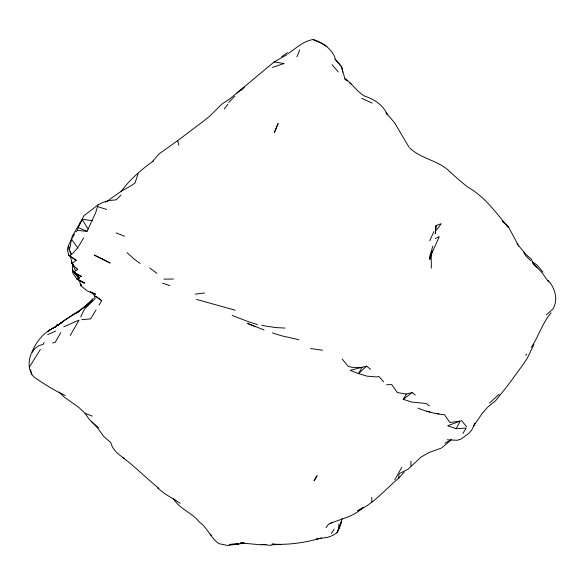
<?xml version="1.0" encoding="UTF-8"?>
<svg xmlns="http://www.w3.org/2000/svg" width="585" height="585" viewBox="0 0 585 585"><rect width="100%" height="100%" fill="white"/><g stroke="black" fill="none" stroke-linecap="round" stroke-linejoin="round"><path stroke-width="0.88" d="M318.255 538.58L316.58 538.99L327.936 537.242L332.909 535.363L337.07 532.621L338.817 528.767L338.854 524.123M92.591 292.734L95.655 294.248L87.319 290.964L80.759 285.67L80.825 284.135M329.955 523.553C341.318 518.778 354.217 516.46 363.212 507.392L357.581 510.844C373.844 503.692 385.23 489.367 398.656 478.267L399.043 473.784L408.089 469.199L421.032 457.09L429.083 452.483L440.988 448.22M436.052 225.517L435.306 233.832L436.044 225.496L441.214 223.704L436.439 230.263M76.196 270.643L77.593 269.583L71.443 263.279L71.662 261.612M75.955 231.938L77.381 230.424L87.055 231.353L95.721 212.648L98.039 204.867L102.77 202.439L109.505 200.465L116.152 199.858L120.927 195.193M73.059 264.237L72.386 267.652L73.088 271.659L79.684 277.714L77.578 279.169M342.064 518.588L340.441 525.41L337.07 532.621L341.508 521.25L338.817 528.767M77.381 230.424L78.171 227.594L82.529 219.287L92.291 220.669M431.255 254.256L429.741 259.455L432.432 250.592M429.28 257.897L432.834 246.117M72.489 263.082L76.013 260.457L68.847 255.352L69.615 255.85L71.341 254.526L69.154 249.934L70.397 245.846L71.304 238.804L77.688 247.864L72.372 253.802M138.111 173.789L134.989 182.988L131.705 185.416L122.192 190.673M57.988 324.982L57.154 324.733L56.73 325.86L64.95 320.229M296.946 56.877L299.71 49.849M79.443 224.494L80.065 222.922L71.714 237.13M65.235 395.467C54.193 390.444 43.933 383.979 34.01 377.04C28.628 371.797 28.175 362.912 30.34 356.016C34.727 343.68 42.603 332.609 54.88 327.081L48.109 331.183L63.246 321.618M533.944 344.609L526.917 358.89L522.354 365.545L507.977 385.186L495.524 400.827L487.963 406.889L482.42 413.098L473.353 426.428L475.057 423.116L471.598 430.282L468.512 433.514L461.316 438.955L457.251 440.286L447.211 439.803M433.902 231.623L429.726 240.735M80.693 316.836L84.372 309.26L95.216 298.525L94.119 294.877L90.295 291.593M44.197 342.408L43.18 344.36L38.5 345.801L34.712 348.718L32.365 352.294M460.205 421.068L447.657 425.77L456.146 428.681L460.205 421.068L449.938 422.524L444.417 414.677C435.335 413.961 426.428 411.672 418.056 408.103M80.079 222.885L83.962 215.704L98.039 204.867M398.656 472.951L401.807 467.232M60.752 332.594L55.129 342.517L52.599 342.986M394.758 479.832L398.144 473.872M83.655 237.919L77.688 247.864M70.222 335.49L79.019 320.105L63.758 326.832M462.889 433.536L466.062 428.088L456.146 428.681M429.383 405.939L426.107 403.496L411.796 402.07L403.226 399.336L406.334 394.078L412.301 392.462L415.313 395.138M71.56 239.126L74.529 234.19M40.365 349.464L29.265 367.278M90.573 318.847L96.064 309.948M331.366 533.549L334.152 529.059M98.997 305.092L101.753 300.69L96.203 296.463M531.231 347.461C538.602 336.324 542.339 323.169 551.107 312.836M71.677 239.536L68.372 245.473L67.37 249.671L68.664 254.928M326.057 527.546L328.251 524.533L332.689 522.098M55.085 327.534L57.154 324.733M224.216 109.007L227.916 104.232M152.29 161.833L158.762 154.104L177.679 140.656L203.112 121.446L210 115.867L222.081 103.925L229.905 98.777L274.109 61.973L287.184 54.573M93.373 298.233L84.474 307.52L91.245 301.319M121.219 191.412C130.031 179.222 141.416 169.548 153.592 160.824M398.656 478.267L404.213 472.073M525.615 355.3L526.683 354.122M79.392 280.361L80.759 285.67L81.52 284.866M228.559 102.514L234.717 96.335M240.94 90.448L244.691 86.763M489.623 402.999L499.166 394.224M366.634 366.166L358.517 373.603L350.174 370.334L366.634 366.166L370.59 369.376M546.456 314.788L552.964 309.026C558.47 299.63 555.026 288.222 548.255 280.464M92.459 300.163L75.882 313.465L79.523 311.22L64.972 319.827L55.48 326.796L62.536 322.094M236.779 93.19L243.243 87.94M441.748 447.861L451.488 439.642L444.922 443.174M403.226 399.336L412.301 392.462M121.921 190.768L109.176 199.704M288.142 53.608C296.047 48.277 303.505 40.972 313.216 39.517C322.569 42.493 331.044 48.167 334.934 57.527L334.971 59.107L341.677 66.858L344.689 78.178C352.082 83.494 356.733 91.655 364.726 96.159C374.444 99.267 383.27 105.205 387.438 114.821L386.049 112.751L394.575 122.777L408.966 147.091M81.915 309.034L83.735 307.747M65.652 319.754L73.059 314.416L81.308 309.465M281.619 56.665L287.564 52.665M108.649 200.194L105.629 202.052M76.84 278.95L84.745 282.979L76.84 278.95L72.832 273.085L72.511 269.553L72.423 270.416L73.644 272.171L75.531 271.023L72.635 263.879M435.394 238.534L439.298 236.611L431.196 254.68L431.335 268.164M55.78 331.03L47.86 334.503M272.434 67.385L284.12 63.516L274.116 61.959M321.45 537.893C305.458 542.697 288.595 545.118 271.93 544.13L275.33 544.262M244.055 543.041L239.119 543.94L229.225 544.467L238.907 543.853L227.85 545.483L218.907 543.67C210.658 538.105 207.69 527.992 199.565 522.208C192.158 512.65 179.639 509.206 173.335 498.559M266.116 544.489L260.069 544.759L240.508 542.902L243.908 542.631M262.665 544.328L261.129 544.518L270.482 545.308L273.502 544.672L281.275 544.489L277.875 544.357M195.207 294.123L204.494 293.005M71.443 263.279L72.138 263.206L70.361 256.274M81.732 319.71L90.127 318.92M386.605 384.703L391.789 384.623L397.288 392.52L406.334 394.078M163.91 279.118L173.394 279.03M285.085 328.061L275.608 327.578L261.824 325.428M322.532 350.218L310.657 348.528M426.443 411.277L430.041 411.877M298.738 339.709L281.034 335.666L272.471 332.916M196.618 299.432L235.243 310.218M257.473 324.573L248.888 321.896L232.157 315.432M97.775 206.659L106.587 209.445M162.535 283.14L169.752 285.626M264.01 329.918L247.199 323.344L255.623 326.744M437.134 413.412L438.83 414.034M116.086 232.91L124.561 236.186M59.041 392.009L63.765 396.703L78.785 407.387L85.074 413.332L92.32 416.125M78.171 227.594L87.055 231.353M372.118 103.092L361.808 98.331M313.26 39.721L321.531 43.305L326.927 46.632M73.644 272.171L81.527 276.595L73.088 271.659M180.158 503.261L164.714 493.645L157.38 487.875M85.074 413.332L89.271 419.379L97.512 427.847L103.757 436.439L110.879 442.721C112.517 449.916 118.718 454.677 124.539 458.64M76.789 278.745L83.692 283.191M68.847 255.352L76.511 260.31M158.923 488.446C146.718 478.53 135.61 467.218 122.996 457.689M94.214 295.432L101.753 300.69M532.291 261.714L537.088 265.063L542.953 272.076M140.122 263.477L134.104 259.016L127.011 252.676M149.789 268.018L156.897 273.312M344.528 78.96L347.227 80.986M349.245 82.507L351.271 84.028M174.637 499.605L175.902 500.555M409.617 147.8C420.176 158.308 435.971 159.983 447.262 169.321C454.07 175.449 460.739 181.73 468.037 187.28C484.95 196.787 496.204 212.94 508.285 227.433M516.986 243.704L524.628 252.852L525.498 255.528L530.566 260.647M523.758 252.625L530.953 258.724L533.659 263.959L541.827 272.391L548.394 281.692M91.443 421.485L98.565 427.767M502.515 221.086L508.248 226.468L518.683 246.051M210.154 534.076L211.638 535.524M76.057 274.065L72.423 270.416L78.887 278.328L75.165 273.21M77.871 275.893L79.684 277.714M532.555 262.921L536.759 267.286M502.888 221.671L503.992 222.856M335.11 59.041L341.677 66.858L342.678 72.211M383.592 381.764L378.956 376.513L376.521 376.93L367.153 376.17L358.517 373.603L361.983 367.46L352.345 367.358L348.287 366.459L342.137 358.956M332.046 64.628L338.225 71.933M461.506 420.396L466.64 426.926M76.628 268.113L77.593 269.583M82.331 219.719L88.196 229.115M69.454 248.764L68.372 245.473L69.154 249.934M70.258 251.236L71.341 254.526M177.679 140.656L178.842 145.285M30.61 369.705L31.787 374.766M80.715 284.193L80.759 285.67M371.753 497.352L371.885 502.076M410.911 461.177L410.926 465.843M277.531 124.854L274.328 132.641L278.153 123.493L277.531 124.854M316.697 476.044L314.028 480.892L317.158 475.788L316.697 476.044M102.214 258.936L94.126 255.023L110.221 263.053L102.214 258.936"/></g></svg>
